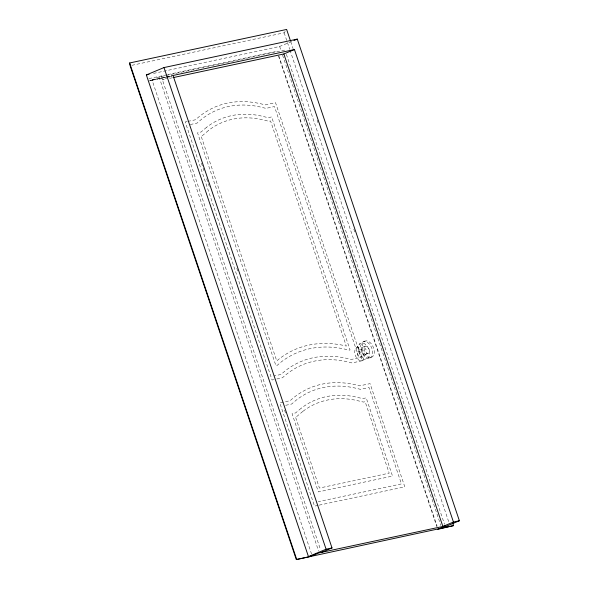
<?xml version="1.0" encoding="UTF-8"?>
<svg xmlns="http://www.w3.org/2000/svg" width="589" height="589" viewBox="0 0 589 589"><rect width="100%" height="100%" fill="white"/><g stroke="black" fill="none" stroke-linecap="round" stroke-linejoin="round"><path stroke-width="0.44" stroke-dasharray="2.94 2.21" d="M131.899 65.313L284.156 32.8L285.643 30.79M356.036 348.342L359.798 343.74M357.847 351.493L361.999 347.584M360.527 357.206A3.188 1.966 67.3 0 0 360.49 352.237A3.188 1.966 67.3 0 0 357.221 353.231A3.188 1.966 67.3 0 0 360.527 357.206L365.821 354.247M311.574 554.065L151.991 79.883L159.052 76.931L284.929 50.058L283.361 50.713M165.531 77.144L150.276 80.767L165.561 77.498M168.13 77.512L162.431 79.898L166.032 79.132M168.947 77.174L173.019 75.473M153.515 73.411L279.65 46.479L292.247 41.208M363.369 341.753L364.959 341.09M362.552 347.274L365.371 346.096M365.268 354.549A3.887 2.4 67.3 0 0 365.224 348.482A3.887 2.4 67.3 0 0 361.234 349.704A3.887 2.4 67.3 0 0 365.268 354.549L368.096 353.371A3.887 2.4 67.3 0 0 368.044 347.304A3.887 2.4 67.3 0 0 364.054 348.519A3.887 2.4 67.3 0 0 368.096 353.371M370.01 357.943A8.747 5.397 67.3 0 0 369.377 344.072A8.747 5.397 67.3 0 0 360.682 347.525A8.747 5.397 67.3 0 0 370.01 357.943L371.593 357.28A8.747 5.397 67.3 0 0 370.967 343.409A8.747 5.397 67.3 0 0 362.272 346.862A8.747 5.397 67.3 0 0 371.593 357.28M361.815 360.645A6.862 4.241 67.3 0 0 361.734 349.94A6.862 4.241 67.3 0 0 354.688 352.089A6.862 4.241 67.3 0 0 361.815 360.645L366.837 358.745A8.371 5.168 67.3 0 0 366.741 345.684A8.371 5.168 67.3 0 0 358.149 348.305A8.371 5.168 67.3 0 0 366.837 358.745M148.796 81.083L152.043 80.023M148.921 78.595L166.856 74.766M167.755 74.575L275.387 51.589M151.991 79.883L165.48 77.004M166.378 76.813L172.673 75.466M166.429 76.953L172.724 75.613M166.459 77.306L171.855 76.158M169.625 78.359L172.327 77.785M186.956 121.592L185.226 121.96L272.066 380.001L273.797 379.633M187.817 121.408L195.6 119.744A171.907 106.108 67.3 0 1 265.138 104.894L275.519 102.677L362.36 360.718L351.979 362.934A171.907 106.108 67.3 0 0 282.44 377.785L274.658 379.449M190.269 124.522L197.087 123.072L201.998 118.89A168.307 103.885 67.3 0 1 259.064 106.705L265.941 108.369L274.467 106.543L359.018 357.795L351.177 359.467L344.933 357.957A175.507 108.332 67.3 0 0 285.422 370.665L280.96 374.464L273.988 375.951M285.68 405.306L291.643 404.032L296.561 399.887A170.044 104.952 67.3 0 1 353.628 387.702L360.497 389.329L369.008 387.51L401.455 483.908L318.251 501.673M318.089 505.369L314.511 506.128L279.775 402.905L290.149 400.689A173.659 107.183 67.3 0 1 359.688 385.847L370.069 383.63L404.805 486.845L318.98 505.178M290.738 41.657L293.086 48.637M317.147 120.134L318.031 122.748M353.834 229.128L355.005 232.618M284.156 32.8L289.729 49.343M290.016 50.22L449.186 523.172M286.394 54.409L444.504 524.232M279.65 46.479L281.115 50.831M282.58 55.189L440.866 525.521M278.752 55.616L437.156 526.308M278.516 56.183L436.876 526.735M201.438 163.138L204.066 170.965M206.702 178.791L209.92 188.355M236.837 268.334L237.713 270.94M284.59 410.187L285.753 413.662M161.276 76.46L320.556 549.765M159.052 76.931L318.627 551.113M206.584 127.298L201.077 131.988L197.521 132.746L275.939 365.762L276.97 365.548L280.835 362.257A185.167 114.288 67.3 0 1 343.623 348.85L349.034 350.161L350.065 349.94L271.639 116.916L268.091 117.675L260.375 115.812A158.647 97.921 67.3 0 0 206.584 127.298M208.366 130.574L202.623 135.455L201.004 135.801L276.771 360.924L279.053 358.988A188.929 116.615 67.3 0 1 343.107 345.309L346.31 346.082L270.542 120.951L268.923 121.297L260.883 119.361A154.892 95.602 67.3 0 0 208.366 130.574M301.119 408.28L295.604 412.926L292.056 413.684L318.384 491.903L392.517 476.074L366.196 397.855L362.647 398.606L354.953 396.787A160.407 99.011 67.3 0 0 301.119 408.28M302.827 411.416L297.084 416.246L295.391 416.607L319.437 488.045L389.182 473.151L365.143 401.713L363.45 402.073L355.454 400.181A156.814 96.787 67.3 0 0 302.827 411.416"/><path stroke-width="0.88" d="M290.443 40.788L286.629 29.45L129.617 62.979L130.11 65.696L296.311 559.55L453.604 525.602L452.727 522.988M459.383 520.757L453.449 522.023L294.448 49.542L173.019 75.473L332.019 547.954L326.092 549.22L308.452 556.598L146.359 74.943L164 67.566L297.29 39.102L459.383 520.757L441.743 528.134M293.926 40.508L297.29 39.102M173.225 77.593L283.861 53.967L294.448 49.542M321.439 552.379L332.019 547.954M453.449 522.023L442.869 526.448L283.861 53.967M453.604 525.602L437.752 529.349L445.093 525.977L319.216 552.857L308.908 556.855L296.311 559.55M146.359 74.943L149.039 74.369M164 67.566L326.092 549.22M129.617 62.979L296.591 559.13"/></g></svg>
